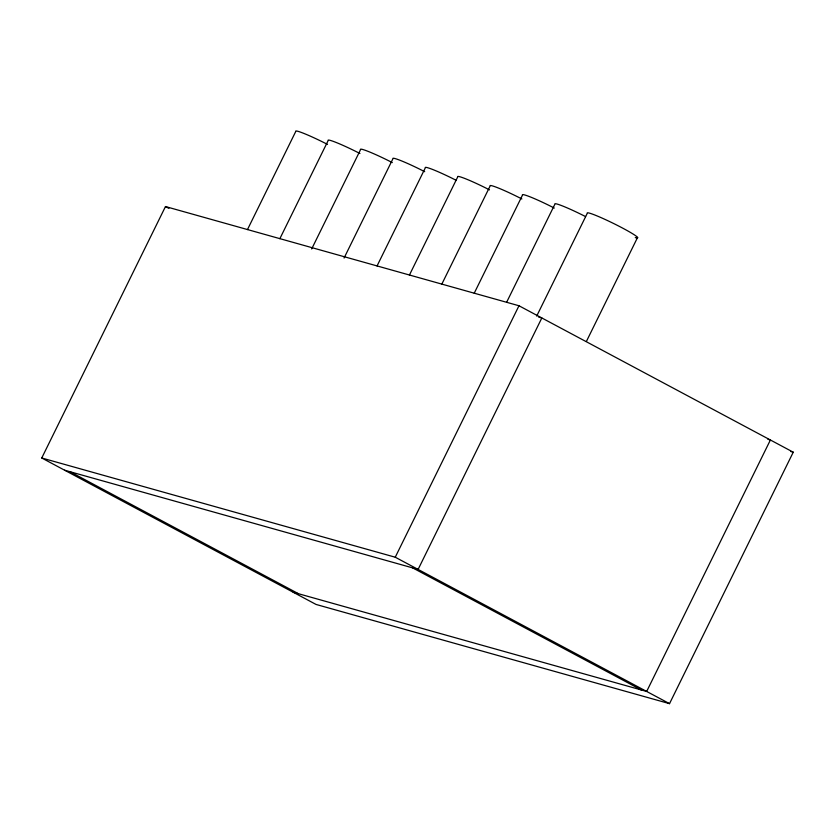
<?xml version="1.0" encoding="UTF-8"?>
<svg xmlns="http://www.w3.org/2000/svg" width="835" height="835" viewBox="0 0 835 835"><rect width="100%" height="100%" fill="white"/><g stroke="black" fill="none" stroke-linecap="round" stroke-linejoin="round"><path stroke-width="1.25" d="M41.75 457.998L165.476 206.548L518.973 305.756L793.25 452.194L669.524 703.654L316.027 604.436L41.75 457.998L395.247 557.216L669.524 703.654M247.473 229.594L295.757 131.481A28.108 2.202 26.2 0 1 327.529 144.413M279.861 238.685L328.145 140.572A28.108 2.202 26.2 0 1 359.916 153.504M311.685 248.945L360.532 149.663A28.108 2.202 26.2 0 1 392.314 162.595M344.072 258.036L392.93 158.754A28.108 2.202 26.2 0 1 424.702 171.686M377.044 265.958L425.318 167.845A28.108 2.202 26.2 0 1 456.004 180.224M409.432 275.049L457.705 176.936A28.108 2.202 26.2 0 1 489.487 189.869M441.819 284.14L490.103 186.028A28.108 2.202 26.2 0 1 521.875 198.96M474.217 293.231L522.491 195.119A28.108 2.202 26.2 0 1 554.273 208.051M506.605 302.322L554.889 204.21A28.108 2.202 26.2 0 1 585.575 216.589M395.247 557.216L518.973 305.756M536.696 316.089L587.276 213.301A28.108 2.202 26.2 0 1 616.856 225.116A28.108 2.202 26.2 0 1 635.278 237.578M586.421 341.4L637.575 237.443M538.617 317.06L541.832 317.968L418.105 569.418L64.608 470.199M767.887 439.293L770.392 439.993L646.666 691.453L293.168 592.234M790.745 451.495L793.25 452.194M165.476 206.548L168.91 208.374M412.74 567.915L641.311 689.95M69.963 471.702L298.523 593.737"/></g></svg>
